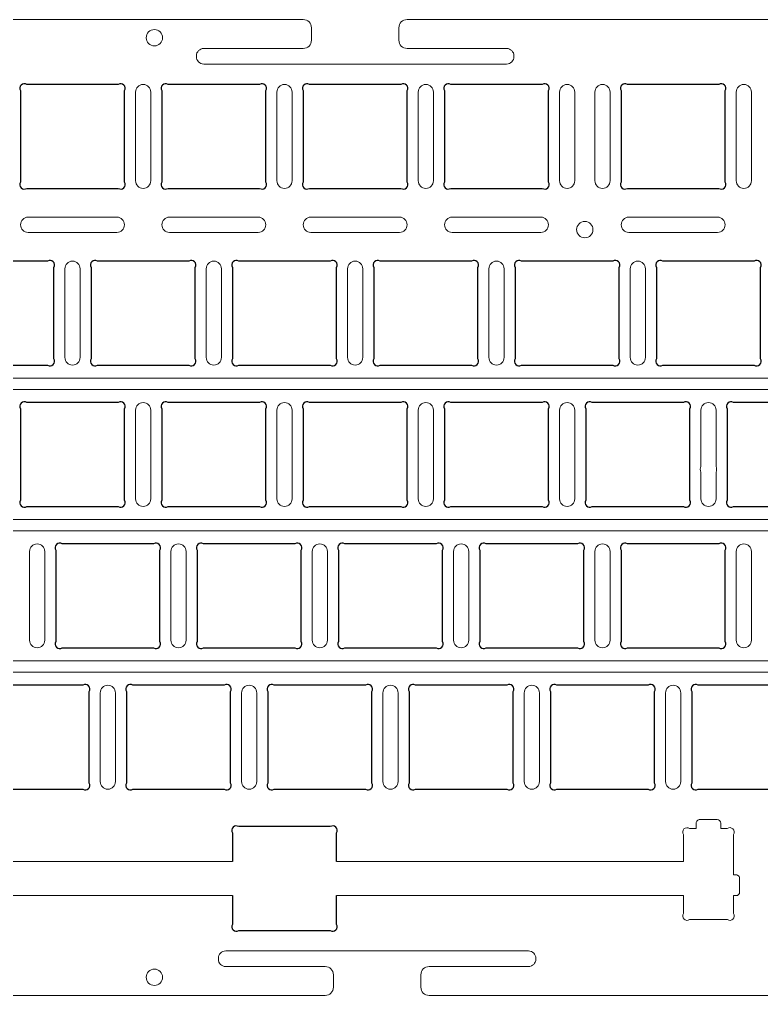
# Model space of a CAD drawing. Header units: millimetres. Extents: x 232 to 1078, y -277 to 130.
# Drawn here: x 339.8 to 439.8, y -1.8 to 129.8 of the extents above; entities that cross this region are included whole.
import ezdxf

# ---------------------------------------------------------------- set-up
doc = ezdxf.new("R2010")
doc.units = ezdxf.units.MM
doc.layers.add('40', color=7, linetype='Continuous')

msp = doc.modelspace()

# ---------------------------------------------------------------- linework, layer by layer
at = {"color": 0, "lineweight": -3}
for p, q in [((353.10431, 121.00917), (340.76763, 121.00917)), ((372.15396, 121.00917), (359.81728, 121.00917)), ((391.20361, 121.00917), (378.86694, 121.00917)), ((410.25326, 121.00917), (397.91659, 121.00917)), ((434.06533, 121.00917), (421.72865, 121.00917)), ((339.93597, 120.17751), (339.93597, 107.84084)), ((353.93597, 107.84084), (353.93597, 120.17751)), ((358.98562, 120.17751), (358.98562, 107.84084)), ((372.98562, 107.84084), (372.98562, 120.17751)), ((378.03527, 120.17751), (378.03527, 107.84084)), ((392.03527, 107.84084), (392.03527, 120.17751)), ((397.08493, 120.17751), (397.08493, 107.84084)), ((411.08493, 107.84084), (411.08493, 120.17751)), ((420.89699, 120.17751), (420.89699, 107.84084)), ((434.89699, 107.84084), (434.89699, 120.17751)), ((340.76763, 107.00917), (353.10431, 107.00917)), ((359.81728, 107.00917), (372.15396, 107.00917)), ((378.86694, 107.00917), (391.20361, 107.00917)), ((397.91659, 107.00917), (410.25326, 107.00917)), ((421.72865, 107.00917), (434.06533, 107.00917)), ((343.57863, 97.19731), (331.24196, 97.19731)), ((344.41029, 84.02897), (344.41029, 96.36565)), ((349.45979, 96.36565), (349.45979, 84.02897)), ((362.62813, 97.19731), (350.29146, 97.19731)), ((363.45979, 84.02897), (363.45979, 96.36565)), ((368.51045, 96.36565), (368.51045, 84.02897)), ((381.67878, 97.19731), (369.34211, 97.19731)), ((382.51045, 84.02897), (382.51045, 96.36565)), ((387.5601, 96.36565), (387.5601, 84.02897)), ((400.72844, 97.19731), (388.39176, 97.19731)), ((401.5601, 84.02897), (401.5601, 96.36565)), ((406.60975, 96.36565), (406.60975, 84.02897)), ((419.77809, 97.19731), (407.44141, 97.19731)), ((420.60975, 84.02897), (420.60975, 96.36565)), ((425.6594, 96.36565), (425.6594, 84.02897)), ((438.82774, 97.19731), (426.49107, 97.19731)), ((439.6594, 84.02897), (439.6594, 96.36565)), ((331.24196, 83.19731), (343.57863, 83.19731)), ((350.29146, 83.19731), (362.62813, 83.19731)), ((369.34211, 83.19731), (381.67878, 83.19731)), ((388.39176, 83.19731), (400.72844, 83.19731)), ((407.44141, 83.19731), (419.77809, 83.19731)), ((426.49107, 83.19731), (438.82774, 83.19731)), ((353.10431, 78.14766), (340.76763, 78.14766)), ((372.15396, 78.14766), (359.81728, 78.14766)), ((391.20361, 78.14766), (378.86694, 78.14766)), ((410.25326, 78.14766), (397.91659, 78.14766)), ((429.30291, 78.14766), (416.96624, 78.14766)), ((448.35257, 78.14766), (436.01589, 78.14766)), ((339.93597, 77.31599), (339.93597, 64.97932)), ((353.93597, 64.97932), (353.93597, 77.31599)), ((358.98562, 77.31599), (358.98562, 64.97932)), ((372.98562, 64.97932), (372.98562, 77.31599)), ((378.03527, 77.31599), (378.03527, 64.97932)), ((392.03527, 64.97932), (392.03527, 77.31599)), ((397.08493, 77.31599), (397.08493, 64.97932)), ((411.08493, 64.97932), (411.08493, 77.31599)), ((416.13458, 77.31599), (416.13458, 64.97932)), ((430.13458, 64.97932), (430.13458, 77.31599)), ((435.18423, 77.31599), (435.18423, 64.97932)), ((340.76763, 64.14766), (353.10431, 64.14766)), ((359.81728, 64.14766), (372.15396, 64.14766)), ((378.86694, 64.14766), (391.20361, 64.14766)), ((397.91659, 64.14766), (410.25326, 64.14766)), ((416.96624, 64.14766), (429.30291, 64.14766)), ((436.01589, 64.14766), (448.35257, 64.14766)), ((344.69838, 58.26634), (344.69838, 45.92967)), ((357.86672, 59.098), (345.53004, 59.098)), ((358.69838, 45.92967), (358.69838, 58.26634)), ((363.74803, 58.26634), (363.74803, 45.92967)), ((376.91637, 59.098), (364.5797, 59.098)), ((377.74803, 45.92967), (377.74803, 58.26634)), ((382.79769, 58.26634), (382.79769, 45.92967)), ((395.96602, 59.098), (383.62935, 59.098)), ((396.79769, 45.92967), (396.79769, 58.26634)), ((401.84734, 58.26634), (401.84734, 45.92967)), ((415.01568, 59.098), (402.679, 59.098)), ((415.84734, 45.92967), (415.84734, 58.26634)), ((420.89699, 58.26634), (420.89699, 45.92967)), ((434.06533, 59.098), (421.72865, 59.098)), ((434.89699, 45.92967), (434.89699, 58.26634)), ((345.53004, 45.098), (357.86672, 45.098)), ((364.5797, 45.098), (376.91637, 45.098)), ((383.62935, 45.098), (395.96602, 45.098)), ((402.679, 45.098), (415.01568, 45.098)), ((421.72865, 45.098), (434.06533, 45.098)), ((348.34189, 40.04825), (336.00522, 40.04825)), ((367.39155, 40.04825), (355.05487, 40.04825)), ((386.4412, 40.04825), (374.10452, 40.04825)), ((405.49085, 40.04825), (393.15417, 40.04825)), ((424.5405, 40.04825), (412.20383, 40.04825)), ((443.59015, 40.04825), (431.25348, 40.04825)), ((349.17356, 26.87991), (349.17356, 39.21659)), ((354.22321, 39.21659), (354.22321, 26.87991)), ((368.22321, 26.87991), (368.22321, 39.21659)), ((373.27286, 39.21659), (373.27286, 26.87991)), ((387.27286, 26.87991), (387.27286, 39.21659)), ((392.32251, 39.21659), (392.32251, 26.87991)), ((406.32251, 26.87991), (406.32251, 39.21659)), ((411.37216, 39.21659), (411.37216, 26.87991)), ((425.37216, 26.87991), (425.37216, 39.21659)), ((430.42182, 39.21659), (430.42182, 26.87991)), ((336.00522, 26.04825), (348.34189, 26.04825)), ((355.05487, 26.04825), (367.39155, 26.04825)), ((374.10452, 26.04825), (386.4412, 26.04825)), ((393.15417, 26.04825), (405.49085, 26.04825)), ((412.20383, 26.04825), (424.5405, 26.04825)), ((431.25348, 26.04825), (443.59015, 26.04825)), ((368.51043, 20.167), (368.51043, 16.29868)), ((381.67877, 20.99867), (369.34209, 20.99867)), ((382.51043, 16.29868), (382.51043, 20.167)), ((368.51043, 11.69885), (368.51043, 7.83033)), ((382.51043, 7.83033), (382.51043, 11.69885)), ((369.34209, 6.99867), (381.67877, 6.99867))]:
    msp.add_line(p, q, dxfattribs=at)
for centre, start, end in [((340.43597, 120.50917), 56.4426902, 213.5573098), ((353.43597, 120.50917), 326.4426902, 123.5573098), ((359.48562, 120.50917), 56.4426902, 213.5573098), ((372.48562, 120.50917), 326.4426902, 123.5573098), ((378.53527, 120.50917), 56.4426902, 213.5573098), ((391.53527, 120.50917), 326.4426902, 123.5573098), ((397.58493, 120.50917), 56.4426902, 213.5573098), ((410.58493, 120.50917), 326.4426902, 123.5573098), ((421.39699, 120.50917), 56.4426902, 213.5573098), ((434.39699, 120.50917), 326.4426902, 123.5573098), ((340.43597, 107.50917), 146.4426902, 303.5573098), ((353.43597, 107.50917), 236.4426902, 33.5573098), ((359.48562, 107.50917), 146.4426902, 303.5573098), ((372.48562, 107.50917), 236.4426902, 33.5573098), ((378.53527, 107.50917), 146.4426902, 303.5573098), ((391.53527, 107.50917), 236.4426902, 33.5573098), ((397.58493, 107.50917), 146.4426902, 303.5573098), ((410.58493, 107.50917), 236.4426902, 33.5573098), ((421.39699, 107.50917), 146.4426902, 303.5573098), ((434.39699, 107.50917), 236.4426902, 33.5573098), ((343.91029, 96.69731), 326.4426902, 123.5573098), ((349.95979, 96.69731), 56.4426902, 213.5573098), ((362.95979, 96.69731), 326.4426902, 123.5573098), ((369.01045, 96.69731), 56.4426902, 213.5573098), ((382.01045, 96.69731), 326.4426902, 123.5573098), ((388.0601, 96.69731), 56.4426902, 213.5573098), ((401.0601, 96.69731), 326.4426902, 123.5573098), ((407.10975, 96.69731), 56.4426902, 213.5573098), ((420.10975, 96.69731), 326.4426902, 123.5573098), ((426.1594, 96.69731), 56.4426902, 213.5573098), ((439.1594, 96.69731), 326.4426902, 123.5573098), ((343.91029, 83.69731), 236.4426902, 33.5573098), ((349.95979, 83.69731), 146.4426902, 303.5573098), ((362.95979, 83.69731), 236.4426902, 33.5573098), ((369.01045, 83.69731), 146.4426902, 303.5573098), ((382.01045, 83.69731), 236.4426902, 33.5573098), ((388.0601, 83.69731), 146.4426902, 303.5573098), ((401.0601, 83.69731), 236.4426902, 33.5573098), ((407.10975, 83.69731), 146.4426902, 303.5573098), ((420.10975, 83.69731), 236.4426902, 33.5573098), ((426.1594, 83.69731), 146.4426902, 303.5573098), ((439.1594, 83.69731), 236.4426902, 33.5573098), ((340.43597, 77.64766), 56.4426902, 213.5573098), ((353.43597, 77.64766), 326.4426902, 123.5573098), ((359.48562, 77.64766), 56.4426902, 213.5573098), ((372.48562, 77.64766), 326.4426902, 123.5573098), ((378.53527, 77.64766), 56.4426902, 213.5573098), ((391.53527, 77.64766), 326.4426902, 123.5573098), ((397.58493, 77.64766), 56.4426902, 213.5573098), ((410.58493, 77.64766), 326.4426902, 123.5573098), ((416.63458, 77.64766), 56.4426902, 213.5573098), ((429.63458, 77.64766), 326.4426902, 123.5573098), ((435.68423, 77.64766), 56.4426902, 213.5573098), ((340.43597, 64.64766), 146.4426902, 303.5573098), ((353.43597, 64.64766), 236.4426902, 33.5573098), ((359.48562, 64.64766), 146.4426902, 303.5573098), ((372.48562, 64.64766), 236.4426902, 33.5573098), ((378.53527, 64.64766), 146.4426902, 303.5573098), ((391.53527, 64.64766), 236.4426902, 33.5573098), ((397.58493, 64.64766), 146.4426902, 303.5573098), ((410.58493, 64.64766), 236.4426902, 33.5573098), ((416.63458, 64.64766), 146.4426902, 303.5573098), ((429.63458, 64.64766), 236.4426902, 33.5573098), ((435.68423, 64.64766), 146.4426902, 303.5573098), ((345.19838, 58.598), 56.4426902, 213.5573098), ((358.19838, 58.598), 326.4426902, 123.5573098), ((364.24803, 58.598), 56.4426902, 213.5573098), ((377.24803, 58.598), 326.4426902, 123.5573098), ((383.29769, 58.598), 56.4426902, 213.5573098), ((396.29769, 58.598), 326.4426902, 123.5573098), ((402.34734, 58.598), 56.4426902, 213.5573098), ((415.34734, 58.598), 326.4426902, 123.5573098), ((421.39699, 58.598), 56.4426902, 213.5573098), ((434.39699, 58.598), 326.4426902, 123.5573098), ((345.19838, 45.598), 146.4426902, 303.5573098), ((358.19838, 45.598), 236.4426902, 33.5573098), ((364.24803, 45.598), 146.4426902, 303.5573098), ((377.24803, 45.598), 236.4426902, 33.5573098), ((383.29769, 45.598), 146.4426902, 303.5573098), ((396.29769, 45.598), 236.4426902, 33.5573098), ((402.34734, 45.598), 146.4426902, 303.5573098), ((415.34734, 45.598), 236.4426902, 33.5573098), ((421.39699, 45.598), 146.4426902, 303.5573098), ((434.39699, 45.598), 236.4426902, 33.5573098), ((348.67356, 39.54825), 326.4426902, 123.5573098), ((354.72321, 39.54825), 56.4426902, 213.5573098), ((367.72321, 39.54825), 326.4426902, 123.5573098), ((373.77286, 39.54825), 56.4426902, 213.5573098), ((386.77286, 39.54825), 326.4426902, 123.5573098), ((392.82251, 39.54825), 56.4426902, 213.5573098), ((405.82251, 39.54825), 326.4426902, 123.5573098), ((411.87216, 39.54825), 56.4426902, 213.5573098), ((424.87216, 39.54825), 326.4426902, 123.5573098), ((430.92182, 39.54825), 56.4426902, 213.5573098), ((348.67356, 26.54825), 236.4426902, 33.5573098), ((354.72321, 26.54825), 146.4426902, 303.5573098), ((367.72321, 26.54825), 236.4426902, 33.5573098), ((373.77286, 26.54825), 146.4426902, 303.5573098), ((386.77286, 26.54825), 236.4426902, 33.5573098), ((392.82251, 26.54825), 146.4426902, 303.5573098), ((405.82251, 26.54825), 236.4426902, 33.5573098), ((411.87216, 26.54825), 146.4426902, 303.5573098), ((424.87216, 26.54825), 236.4426902, 33.5573098), ((430.92182, 26.54825), 146.4426902, 303.5573098), ((369.01043, 20.49867), 56.4426902, 213.5573098), ((382.01043, 20.49867), 326.4426902, 123.5573098), ((369.01043, 7.49867), 146.4426902, 303.5573098), ((382.01043, 7.49867), 236.4426902, 33.5573098)]:
    msp.add_arc(centre, 0.6, start, end, dxfattribs=at)
at = {"layer": '40', "color": 0, "linetype": 'Continuous', "lineweight": 18}
for p, q in [((378.0354, 129.75876), (301.74924, 129.75876)), ((378.0354, 129.75876), (301.74924, 129.75876)), ((468.32131, 129.75876), (392.03515, 129.75876)), ((468.32131, 129.75876), (392.03515, 129.75876)), ((379.13538, 126.95881), (379.13538, 128.65878)), ((379.13538, 126.95881), (379.13538, 128.65878)), ((390.93517, 128.65878), (390.93517, 126.95881)), ((390.93517, 128.65878), (390.93517, 126.95881)), ((364.63565, 125.85883), (378.0354, 125.85883)), ((364.63565, 125.85883), (378.0354, 125.85883)), ((392.03515, 125.85883), (405.4349, 125.85883)), ((392.03515, 125.85883), (405.4349, 125.85883)), ((363.63567, 124.75885), (363.63567, 124.85885)), ((363.63567, 124.75885), (363.63567, 124.85885)), ((405.4349, 123.75887), (364.63565, 123.75887)), ((405.4349, 123.75887), (364.63565, 123.75887)), ((406.43488, 124.85885), (406.43488, 124.75885)), ((406.43488, 124.85885), (406.43488, 124.75885)), ((355.43587, 119.98314), (355.43587, 108.03415)), ((355.43587, 119.98314), (355.43587, 108.03415)), ((357.48584, 108.03415), (357.48584, 119.98314)), ((357.48584, 108.03415), (357.48584, 119.98314)), ((374.48553, 119.98314), (374.48553, 108.03415)), ((374.48553, 119.98314), (374.48553, 108.03415)), ((376.53549, 108.03415), (376.53549, 119.98314)), ((376.53549, 108.03415), (376.53549, 119.98314)), ((393.53518, 119.98314), (393.53518, 108.03415)), ((393.53518, 119.98314), (393.53518, 108.03415)), ((395.58514, 108.03415), (395.58514, 119.98314)), ((395.58514, 108.03415), (395.58514, 119.98314)), ((412.58483, 119.98314), (412.58483, 108.03415)), ((412.58483, 119.98314), (412.58483, 108.03415)), ((414.63479, 108.03415), (414.63479, 119.98314)), ((414.63479, 108.03415), (414.63479, 119.98314)), ((417.34717, 119.98314), (417.34717, 108.03415)), ((417.34717, 119.98314), (417.34717, 108.03415)), ((419.39714, 108.03415), (419.39714, 119.98314)), ((419.39714, 108.03415), (419.39714, 119.98314)), ((436.3969, 119.98314), (436.3969, 108.03415)), ((436.3969, 119.98314), (436.3969, 108.03415)), ((438.44686, 108.03415), (438.44686, 119.98314)), ((438.44686, 108.03415), (438.44686, 119.98314)), ((340.96149, 103.12844), (352.91047, 103.12844)), ((340.96149, 103.12844), (352.91047, 103.12844)), ((360.01114, 103.12844), (371.96012, 103.12844)), ((360.01114, 103.12844), (371.96012, 103.12844)), ((379.06079, 103.12844), (391.00977, 103.12844)), ((379.06079, 103.12844), (391.00977, 103.12844)), ((398.11044, 103.12844), (410.05943, 103.12844)), ((398.11044, 103.12844), (410.05943, 103.12844)), ((421.92251, 103.12844), (433.87149, 103.12844)), ((421.92251, 103.12844), (433.87149, 103.12844)), ((352.91047, 101.07848), (340.96149, 101.07848)), ((352.91047, 101.07848), (340.96149, 101.07848)), ((371.96012, 101.07848), (360.01114, 101.07848)), ((371.96012, 101.07848), (360.01114, 101.07848)), ((391.00977, 101.07848), (379.06079, 101.07848)), ((391.00977, 101.07848), (379.06079, 101.07848)), ((410.05943, 101.07848), (398.11044, 101.07848)), ((410.05943, 101.07848), (398.11044, 101.07848)), ((433.87149, 101.07848), (421.92251, 101.07848)), ((433.87149, 101.07848), (421.92251, 101.07848)), ((345.9111, 96.17127), (345.9111, 84.22229)), ((345.9111, 96.17127), (345.9111, 84.22229)), ((347.96106, 84.22229), (347.96106, 96.17127)), ((347.96106, 84.22229), (347.96106, 96.17127)), ((364.9608, 96.17127), (364.9608, 84.22229)), ((364.9608, 96.17127), (364.9608, 84.22229)), ((367.01076, 84.22229), (367.01076, 96.17127)), ((367.01076, 84.22229), (367.01076, 96.17127)), ((384.0105, 96.17127), (384.0105, 84.22229)), ((384.0105, 96.17127), (384.0105, 84.22229)), ((386.06046, 84.22229), (386.06046, 96.17127)), ((386.06046, 84.22229), (386.06046, 96.17127)), ((403.0602, 96.17127), (403.0602, 84.22229)), ((403.0602, 96.17127), (403.0602, 84.22229)), ((405.11017, 84.22229), (405.11017, 96.17127)), ((405.11017, 84.22229), (405.11017, 96.17127)), ((422.10991, 96.17127), (422.10991, 84.22229)), ((422.10991, 96.17127), (422.10991, 84.22229)), ((424.15987, 84.22229), (424.15987, 96.17127)), ((424.15987, 84.22229), (424.15987, 96.17127)), ((480.1879, 81.42269), (251.78775, 81.42269)), ((480.1879, 81.42269), (251.78775, 81.42269)), ((251.78775, 79.92269), (480.1879, 79.92269)), ((251.78775, 79.92269), (480.1879, 79.92269)), ((355.43592, 77.12162), (355.43592, 65.17264)), ((355.43592, 77.12162), (355.43592, 65.17264)), ((357.48589, 65.17264), (357.48589, 77.12162)), ((357.48589, 65.17264), (357.48589, 77.12162)), ((374.48563, 77.12162), (374.48563, 65.17264)), ((374.48563, 77.12162), (374.48563, 65.17264)), ((376.53559, 65.17264), (376.53559, 77.12162)), ((376.53559, 65.17264), (376.53559, 77.12162)), ((393.53533, 77.12162), (393.53533, 65.17264)), ((393.53533, 77.12162), (393.53533, 65.17264)), ((395.58529, 65.17264), (395.58529, 77.12162)), ((395.58529, 65.17264), (395.58529, 77.12162)), ((412.58503, 77.12162), (412.58503, 65.17264)), ((412.58503, 77.12162), (412.58503, 65.17264)), ((414.63499, 65.17264), (414.63499, 77.12162)), ((414.63499, 65.17264), (414.63499, 77.12162)), ((431.63473, 77.12162), (431.63473, 69.54673)), ((431.63473, 77.12162), (431.63473, 69.54673)), ((433.68469, 69.54612), (433.68469, 77.12162)), ((433.68469, 69.54612), (433.68469, 77.12162)), ((431.63473, 68.7477), (431.63473, 65.17264)), ((431.63473, 68.7477), (431.63473, 65.17264)), ((433.68469, 65.17264), (433.68469, 68.74831)), ((433.68469, 65.17264), (433.68469, 68.74831)), ((489.7129, 62.37269), (261.31275, 62.37269)), ((489.7129, 62.37269), (261.31275, 62.37269)), ((261.31275, 60.87269), (489.7129, 60.87269)), ((261.31275, 60.87269), (489.7129, 60.87269)), ((341.14783, 46.12299), (341.14783, 58.07197)), ((341.14783, 46.12299), (341.14783, 58.07197)), ((343.1978, 58.07197), (343.1978, 46.12299)), ((343.1978, 58.07197), (343.1978, 46.12299)), ((360.19749, 46.12299), (360.19749, 58.07197)), ((360.19749, 46.12299), (360.19749, 58.07197)), ((362.24745, 58.07197), (362.24745, 46.12299)), ((362.24745, 58.07197), (362.24745, 46.12299)), ((379.24714, 46.12299), (379.24714, 58.07197)), ((379.24714, 46.12299), (379.24714, 58.07197)), ((381.2971, 58.07197), (381.2971, 46.12299)), ((381.2971, 58.07197), (381.2971, 46.12299)), ((398.29679, 46.12299), (398.29679, 58.07197)), ((398.29679, 46.12299), (398.29679, 58.07197)), ((400.34675, 58.07197), (400.34675, 46.12299)), ((400.34675, 58.07197), (400.34675, 46.12299)), ((417.34644, 46.12299), (417.34644, 58.07197)), ((417.34644, 46.12299), (417.34644, 58.07197)), ((419.39641, 58.07197), (419.39641, 46.12299)), ((419.39641, 58.07197), (419.39641, 46.12299)), ((436.3961, 46.12299), (436.3961, 58.07197)), ((436.3961, 46.12299), (436.3961, 58.07197)), ((438.44606, 58.07197), (438.44606, 46.12299)), ((438.44606, 58.07197), (438.44606, 46.12299)), ((472.24617, 43.31985), (269.2501, 43.31985)), ((472.24617, 43.31985), (269.2501, 43.31985)), ((269.2501, 41.81985), (472.24617, 41.81985)), ((269.2501, 41.81985), (472.24617, 41.81985)), ((350.67266, 39.02206), (350.67266, 27.07308)), ((350.67266, 39.02206), (350.67266, 27.07308)), ((352.72262, 27.07308), (352.72262, 39.02206)), ((352.72262, 27.07308), (352.72262, 39.02206)), ((369.72231, 39.02201), (369.72231, 27.07303)), ((369.72231, 39.02201), (369.72231, 27.07303)), ((371.77228, 27.07303), (371.77228, 39.02201)), ((371.77228, 27.07303), (371.77228, 39.02201)), ((388.77197, 39.02196), (388.77197, 27.07298)), ((388.77197, 39.02196), (388.77197, 27.07298)), ((390.82193, 27.07298), (390.82193, 39.02196)), ((390.82193, 27.07298), (390.82193, 39.02196)), ((407.82162, 39.02191), (407.82162, 27.07293)), ((407.82162, 39.02191), (407.82162, 27.07293)), ((409.87158, 27.07293), (409.87158, 39.02191)), ((409.87158, 27.07293), (409.87158, 39.02191)), ((426.87127, 39.02186), (426.87127, 27.07288)), ((426.87127, 39.02186), (426.87127, 27.07288)), ((428.92123, 27.07288), (428.92123, 39.02186)), ((428.92123, 27.07288), (428.92123, 39.02186)), ((431.0099, 20.76896), (431.0099, 21.46785)), ((431.50989, 21.96784), (433.80886, 21.96784)), ((431.50989, 21.96784), (433.80886, 21.96784)), ((434.30885, 21.46785), (434.30885, 20.76896)), ((429.28463, 16.29868), (429.28463, 19.93069)), ((434.30885, 20.76896), (435.19689, 20.76896)), ((436.03411, 19.94587), (436.03411, 14.5004)), ((321.73512, 16.29868), (368.51106, 16.29868)), ((321.73512, 16.29868), (368.51106, 16.29868)), ((382.5098, 16.29868), (429.28463, 16.29868)), ((382.5098, 16.29868), (429.28463, 16.29868)), ((436.03411, 14.5004), (436.35957, 14.5004)), ((436.85956, 14.00041), (436.85956, 12.19884)), ((436.85956, 14.00041), (436.85956, 12.19884)), ((368.51106, 11.69885), (321.73512, 11.69885)), ((368.51106, 11.69885), (321.73512, 11.69885)), ((429.28463, 11.69885), (382.5098, 11.69885)), ((429.28463, 11.69885), (382.5098, 11.69885)), ((429.28463, 9.30186), (429.28463, 11.69885)), ((436.03411, 11.69885), (436.03411, 9.30186)), ((436.35957, 11.69885), (436.03411, 11.69885)), ((435.20246, 8.47021), (430.11628, 8.47021)), ((435.20246, 8.47021), (430.11628, 8.47021)), ((367.59412, 4.2487), (408.39337, 4.2487)), ((367.59412, 4.2487), (408.39337, 4.2487)), ((366.59414, 3.14872), (366.59414, 3.24872)), ((366.59414, 3.14872), (366.59414, 3.24872)), ((409.39336, 3.24872), (409.39336, 3.14872)), ((409.39336, 3.24872), (409.39336, 3.14872)), ((380.99387, 2.14874), (367.59412, 2.14874)), ((380.99387, 2.14874), (367.59412, 2.14874)), ((408.39337, 2.14874), (394.99362, 2.14874)), ((408.39337, 2.14874), (394.99362, 2.14874)), ((382.09385, -0.65126), (382.09385, 1.04876)), ((382.09385, -0.65126), (382.09385, 1.04876)), ((393.89364, 1.04876), (393.89364, -0.65126)), ((393.89364, 1.04876), (393.89364, -0.65126)), ((314.8096, -1.75124), (380.99387, -1.75124)), ((314.8096, -1.75124), (380.99387, -1.75124)), ((394.99362, -1.75124), (461.17789, -1.75124)), ((394.99362, -1.75124), (461.17789, -1.75124))]:
    msp.add_line(p, q, dxfattribs=at)
for centre in [(357.96872, 127.3088), (357.96872, 127.3088), (415.99096, 101.45347), (415.99096, 101.45347), (357.96872, 0.69872), (357.96872, 0.69872)]:
    msp.add_circle(centre, 1.09998, dxfattribs=at)
for centre, radius, start, end in [((378.0354, 128.65878), 1.09998, 0, 90), ((378.0354, 128.65878), 1.09998, 0, 90), ((392.03515, 128.65878), 1.09998, 90, 180), ((392.03515, 128.65878), 1.09998, 90, 180), ((378.0354, 126.95881), 1.09998, 270, 0), ((378.0354, 126.95881), 1.09998, 270, 0), ((392.03515, 126.95881), 1.09998, 180, 270), ((392.03515, 126.95881), 1.09998, 180, 270), ((364.63565, 124.85885), 0.99998, 90, 180), ((364.63565, 124.85885), 0.99998, 90, 180), ((405.4349, 124.85885), 0.99998, 0, 90), ((405.4349, 124.85885), 0.99998, 0, 90), ((364.63565, 124.75885), 0.99998, 180, 270), ((364.63565, 124.75885), 0.99998, 180, 270), ((405.4349, 124.75885), 0.99998, 270, 0), ((405.4349, 124.75885), 0.99998, 270, 0), ((356.46086, 119.98314), 1.02498, 0, 180), ((356.46086, 119.98314), 1.02498, 0, 180), ((375.51051, 119.98314), 1.02498, 0, 180), ((375.51051, 119.98314), 1.02498, 0, 180), ((394.56016, 119.98314), 1.02498, 0, 180), ((394.56016, 119.98314), 1.02498, 0, 180), ((413.60981, 119.98314), 1.02498, 0, 180), ((413.60981, 119.98314), 1.02498, 0, 180), ((418.37215, 119.98314), 1.02498, 0, 180), ((418.37215, 119.98314), 1.02498, 0, 180), ((437.42188, 119.98314), 1.02498, 0, 180), ((437.42188, 119.98314), 1.02498, 0, 180), ((356.46086, 108.03415), 1.02498, 180, 0), ((356.46086, 108.03415), 1.02498, 180, 0), ((375.51051, 108.03415), 1.02498, 180, 0), ((375.51051, 108.03415), 1.02498, 180, 0), ((394.56016, 108.03415), 1.02498, 180, 0), ((394.56016, 108.03415), 1.02498, 180, 0), ((413.60981, 108.03415), 1.02498, 180, 0), ((413.60981, 108.03415), 1.02498, 180, 0), ((418.37215, 108.03415), 1.02498, 180, 0), ((418.37215, 108.03415), 1.02498, 180, 0), ((437.42188, 108.03415), 1.02498, 180, 0), ((437.42188, 108.03415), 1.02498, 180, 0), ((340.96149, 102.10346), 1.02498, 90, 270), ((340.96149, 102.10346), 1.02498, 90, 270), ((352.91047, 102.10346), 1.02498, 270, 90), ((352.91047, 102.10346), 1.02498, 270, 90), ((360.01114, 102.10346), 1.02498, 90, 270), ((360.01114, 102.10346), 1.02498, 90, 270), ((371.96012, 102.10346), 1.02498, 270, 90), ((371.96012, 102.10346), 1.02498, 270, 90), ((379.06079, 102.10346), 1.02498, 90, 270), ((379.06079, 102.10346), 1.02498, 90, 270), ((391.00977, 102.10346), 1.02498, 270, 90), ((391.00977, 102.10346), 1.02498, 270, 90), ((398.11044, 102.10346), 1.02498, 90, 270), ((398.11044, 102.10346), 1.02498, 90, 270), ((410.05943, 102.10346), 1.02498, 270, 90), ((410.05943, 102.10346), 1.02498, 270, 90), ((421.92251, 102.10346), 1.02498, 90, 270), ((421.92251, 102.10346), 1.02498, 90, 270), ((433.87149, 102.10346), 1.02498, 270, 90), ((433.87149, 102.10346), 1.02498, 270, 90), ((346.93608, 96.17127), 1.02498, 0, 180), ((346.93608, 96.17127), 1.02498, 0, 180), ((365.98578, 96.17127), 1.02498, 0, 180), ((365.98578, 96.17127), 1.02498, 0, 180), ((385.03548, 96.17127), 1.02498, 0, 180), ((385.03548, 96.17127), 1.02498, 0, 180), ((404.08519, 96.17127), 1.02498, 0, 180), ((404.08519, 96.17127), 1.02498, 0, 180), ((423.13489, 96.17127), 1.02498, 0, 180), ((423.13489, 96.17127), 1.02498, 0, 180), ((346.93608, 84.22229), 1.02498, 180, 0), ((346.93608, 84.22229), 1.02498, 180, 0), ((365.98578, 84.22229), 1.02498, 180, 0), ((365.98578, 84.22229), 1.02498, 180, 0), ((385.03548, 84.22229), 1.02498, 180, 0), ((385.03548, 84.22229), 1.02498, 180, 0), ((404.08519, 84.22229), 1.02498, 180, 0), ((404.08519, 84.22229), 1.02498, 180, 0), ((423.13489, 84.22229), 1.02498, 180, 0), ((423.13489, 84.22229), 1.02498, 180, 0), ((356.46091, 77.12162), 1.02498, 0, 180), ((356.46091, 77.12162), 1.02498, 0, 180), ((375.51061, 77.12162), 1.02498, 0, 180), ((375.51061, 77.12162), 1.02498, 0, 180), ((394.56031, 77.12162), 1.02498, 0, 180), ((394.56031, 77.12162), 1.02498, 0, 180), ((413.61001, 77.12162), 1.02498, 0, 180), ((413.61001, 77.12162), 1.02498, 0, 180), ((432.65971, 77.12162), 1.02498, 0, 180), ((432.65971, 77.12162), 1.02498, 0, 180), ((432.65959, 69.14721), 1.09998, 158.702815, 201.297182), ((432.65959, 69.14721), 1.09998, 158.702815, 201.297182), ((432.65959, 69.14721), 1.09998, 338.73725, 21.262737), ((432.65959, 69.14721), 1.09998, 338.73725, 21.262737), ((356.46091, 65.17264), 1.02498, 180, 0), ((356.46091, 65.17264), 1.02498, 180, 0), ((375.51061, 65.17264), 1.02498, 180, 0), ((375.51061, 65.17264), 1.02498, 180, 0), ((394.56031, 65.17264), 1.02498, 180, 0), ((394.56031, 65.17264), 1.02498, 180, 0), ((413.61001, 65.17264), 1.02498, 180, 0), ((413.61001, 65.17264), 1.02498, 180, 0), ((432.65971, 65.17264), 1.02498, 180, 0), ((432.65971, 65.17264), 1.02498, 180, 0), ((342.17282, 58.07197), 1.02498, 0, 180), ((342.17282, 58.07197), 1.02498, 0, 180), ((361.22247, 58.07197), 1.02498, 0, 180), ((361.22247, 58.07197), 1.02498, 0, 180), ((380.27212, 58.07197), 1.02498, 0, 180), ((380.27212, 58.07197), 1.02498, 0, 180), ((399.32177, 58.07197), 1.02498, 0, 180), ((399.32177, 58.07197), 1.02498, 0, 180), ((418.37142, 58.07197), 1.02498, 0, 180), ((418.37142, 58.07197), 1.02498, 0, 180), ((437.42108, 58.07197), 1.02498, 0, 180), ((437.42108, 58.07197), 1.02498, 0, 180), ((342.17282, 46.12299), 1.02498, 180, 0), ((342.17282, 46.12299), 1.02498, 180, 0), ((361.22247, 46.12299), 1.02498, 180, 0), ((361.22247, 46.12299), 1.02498, 180, 0), ((380.27212, 46.12299), 1.02498, 180, 0), ((380.27212, 46.12299), 1.02498, 180, 0), ((399.32177, 46.12299), 1.02498, 180, 0), ((399.32177, 46.12299), 1.02498, 180, 0), ((418.37142, 46.12299), 1.02498, 180, 0), ((418.37142, 46.12299), 1.02498, 180, 0), ((437.42108, 46.12299), 1.02498, 180, 0), ((437.42108, 46.12299), 1.02498, 180, 0), ((351.69764, 39.02206), 1.02498, 0, 180), ((351.69764, 39.02206), 1.02498, 0, 180), ((370.74729, 39.02201), 1.02498, 0, 180), ((370.74729, 39.02201), 1.02498, 0, 180), ((389.79695, 39.02196), 1.02498, 0, 180), ((389.79695, 39.02196), 1.02498, 0, 180), ((408.8466, 39.02191), 1.02498, 0, 180), ((408.8466, 39.02191), 1.02498, 0, 180), ((427.89625, 39.02186), 1.02498, 0, 180), ((427.89625, 39.02186), 1.02498, 0, 180), ((351.69764, 27.07308), 1.02498, 180, 0), ((351.69764, 27.07308), 1.02498, 180, 0), ((370.74729, 27.07303), 1.02498, 180, 0), ((370.74729, 27.07303), 1.02498, 180, 0), ((389.79695, 27.07298), 1.02498, 180, 0), ((389.79695, 27.07298), 1.02498, 180, 0), ((408.8466, 27.07293), 1.02498, 180, 0), ((408.8466, 27.07293), 1.02498, 180, 0), ((427.89625, 27.07288), 1.02498, 180, 0), ((427.89625, 27.07288), 1.02498, 180, 0), ((431.50989, 21.46785), 0.49999, 90, 180.00003), ((431.50989, 21.46785), 0.49999, 90, 180.00003), ((433.80886, 21.46785), 0.49999, 0, 90), ((433.80886, 21.46785), 0.49999, 0, 90), ((429.78462, 20.26234), 0.59999, 57.25313, 213.55731), ((429.78462, 20.26234), 0.59999, 57.25313, 213.55731), ((435.52855, 20.26897), 0.59999, 327.417105, 123.55731), ((435.52855, 20.26897), 0.59999, 327.417105, 123.55731), ((436.35957, 14.00041), 0.49999, 0, 90.000034), ((436.35957, 14.00041), 0.49999, 0, 90.000034), ((436.35957, 12.19884), 0.49999, 270, 0), ((436.35957, 12.19884), 0.49999, 270, 0), ((429.78462, 8.9702), 0.59999, 146.44269, 303.55731), ((429.78462, 8.9702), 0.59999, 146.44269, 303.55731), ((435.53412, 8.9702), 0.59999, 236.44269, 33.55731), ((435.53412, 8.9702), 0.59999, 236.44269, 33.55731), ((367.59412, 3.24872), 0.99998, 90, 180), ((367.59412, 3.24872), 0.99998, 90, 180), ((408.39337, 3.24872), 0.99998, 0, 90), ((408.39337, 3.24872), 0.99998, 0, 90), ((367.59412, 3.14872), 0.99998, 180, 270), ((367.59412, 3.14872), 0.99998, 180, 270), ((408.39337, 3.14872), 0.99998, 270, 0), ((408.39337, 3.14872), 0.99998, 270, 0), ((380.99387, 1.04876), 1.09998, 0, 90), ((380.99387, 1.04876), 1.09998, 0, 90), ((394.99362, 1.04876), 1.09998, 90, 180), ((394.99362, 1.04876), 1.09998, 90, 180), ((380.99387, -0.65126), 1.09998, 270, 0), ((380.99387, -0.65126), 1.09998, 270, 0), ((394.99362, -0.65126), 1.09998, 180, 270), ((394.99362, -0.65126), 1.09998, 180, 270)]:
    msp.add_arc(centre, radius, start, end, dxfattribs=at)
for points in [[(431.0099, 20.76896), (431.0099, 21.00193), (431.0099, 21.23489), (431.0099, 21.46785)], [(434.30885, 21.46785), (434.30885, 21.23489), (434.30885, 21.00193), (434.30885, 20.76896)], [(429.28463, 16.29868), (429.28463, 17.28717), (429.28463, 18.27565), (429.28463, 19.93069)], [(430.10917, 20.76697), (430.54689, 20.76896), (430.7784, 20.76896), (431.0099, 20.76896)], [(430.10917, 20.76697), (430.54689, 20.76896), (430.7784, 20.76896), (431.0099, 20.76896)], [(436.03411, 19.94587), (436.03411, 17.62603), (436.03411, 16.13799), (436.03411, 14.5004)], [(436.03411, 14.5004), (436.1426, 14.5004), (436.25108, 14.5004), (436.35957, 14.5004)], [(429.28463, 9.30186), (429.28463, 10.41088), (429.28463, 11.05487), (429.28463, 11.69885)], [(436.03411, 11.69885), (436.03411, 11.04976), (436.03411, 10.40066), (436.03411, 9.30186)], [(436.35957, 11.69885), (436.25108, 11.69885), (436.1426, 11.69885), (436.03411, 11.69885)]]:
    msp.add_open_spline(points, degree=3, dxfattribs=at)
msp.add_open_spline([(434.30885, 20.76896), (434.71727, 20.76896), (434.93194, 20.76896), (435.14662, 20.76896), (435.19689, 20.76896)], degree=3, knots=[0, 0, 0, 0, 0.803899794, 1, 1, 1, 1], dxfattribs=at)

doc.saveas('drawing.dxf')
